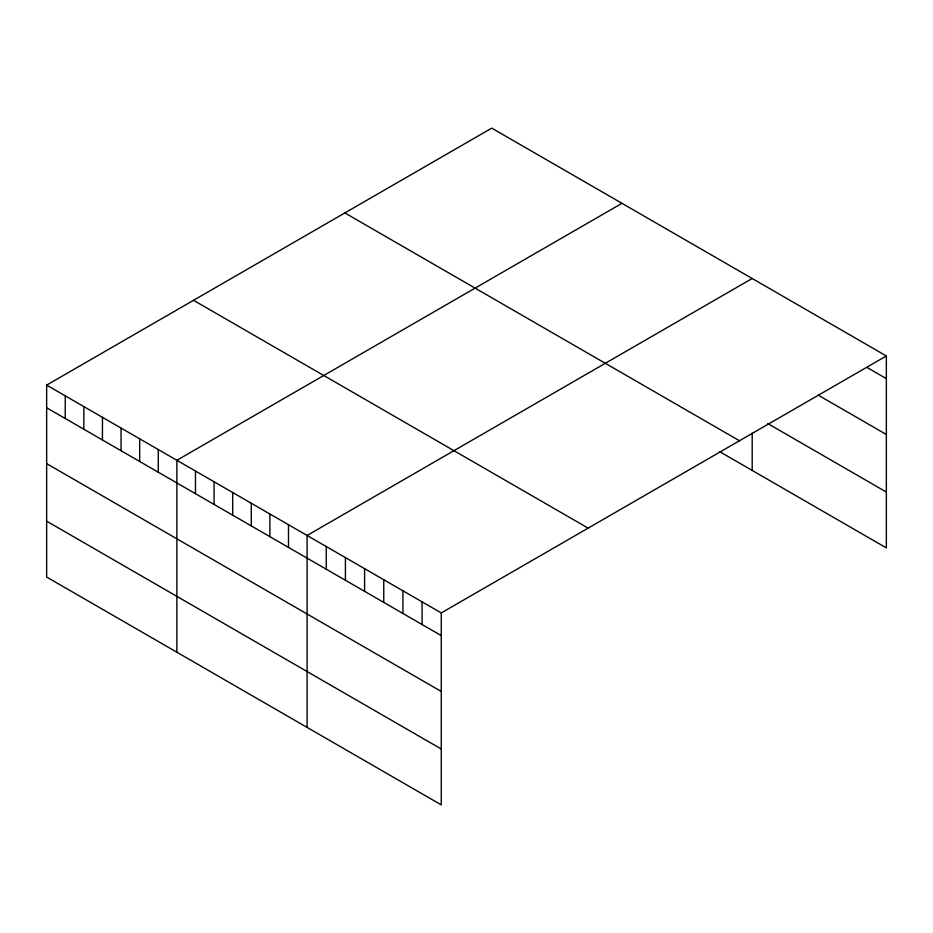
<?xml version="1.0" encoding="UTF-8"?>
<svg xmlns="http://www.w3.org/2000/svg" width="933" height="933" viewBox="0 0 933 933"><rect width="100%" height="100%" fill="white"/><g stroke="black" fill="none" stroke-linecap="round" stroke-linejoin="round"><path stroke-width="1.4" d="M46.65 385.107L441.262 612.934L441.262 804.864L46.65 577.037L46.65 385.107L491.738 128.136L886.35 355.963L886.35 547.893L719.938 451.817M621.961 203.324L176.873 460.296L176.873 652.214M752.185 278.5L307.097 535.472L307.097 727.402M441.262 612.934L886.35 355.963M867.189 367.555L886.35 378.623M818.066 395.056L886.35 434.486M767.754 423.559L886.35 492.029M344.86 212.934L739.472 440.761M193.528 300.309L588.14 528.136M46.65 407.768L441.262 635.595M46.65 463.631L441.262 691.458M46.65 521.174L441.262 749.001M752.185 433.192L752.185 470.43M422.089 601.867L422.089 624.527M402.928 590.799L402.928 613.459M383.755 579.731L383.755 602.403M364.593 568.675L364.593 591.335M345.42 557.607L345.42 580.268M326.258 546.54L326.258 569.2M288.484 524.731L288.484 547.391M269.882 513.99L269.882 536.65M251.28 503.249L251.28 525.909M232.679 492.507L232.679 515.168M214.077 481.778L214.077 504.438M195.475 471.037L195.475 493.697M158.272 449.554L158.272 472.215M139.67 438.813L139.67 461.473M121.057 428.072L121.057 450.732M102.455 417.331L102.455 439.991M83.853 406.59L83.853 429.25M65.252 395.849L65.252 418.509"/></g></svg>
